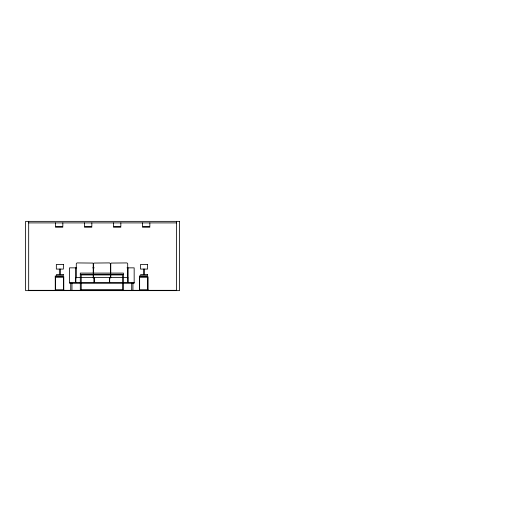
<?xml version="1.0" encoding="UTF-8"?>
<svg xmlns="http://www.w3.org/2000/svg" width="512" height="512" viewBox="0 0 512 512"><rect width="100%" height="100%" fill="white"/><g stroke="black" fill="none" stroke-linecap="round" stroke-linejoin="round"><path stroke-width="0.77" d="M28.678 222.899L176.467 222.899M55.443 227.213L62.835 227.213M84.448 227.213L91.84 227.213M113.453 227.213L120.845 227.213M142.458 227.213L149.85 227.213M76.691 267.853L69.504 267.853L69.504 283.251L134.163 283.251L134.163 267.853L126.982 267.853M92.653 267.853L94.253 267.853M80.307 274.317L123.411 274.317M55.264 276.672L63.763 276.672L63.763 290.33M139.443 276.672L147.942 276.672L147.942 290.33M55.264 277.222L63.584 277.197L63.584 289.805M139.443 277.222L147.763 277.197L147.77 290.33M69.504 282.63L134.163 282.63M81.229 289.715L122.541 289.715L122.541 290.33M55.45 289.805L63.763 289.805M139.629 289.805L147.942 289.805M28.678 290.33L176.467 290.33M176.467 221.363L176.467 290.637M149.85 222.899L149.85 226.566L142.458 226.566L142.458 222.899M144.538 269.082L144.538 274.618M143.533 269.082L143.533 274.618M139.629 277.197L139.629 290.33M139.443 275.744L139.443 290.33M132.934 283.251L132.934 290.637M131.699 283.251L131.699 290.637M128.006 267.853L128.006 282.63M127.853 282.63L127.853 277.402L109.69 277.402L109.69 282.63M127.699 277.914L127.699 263.731L127.002 262.925L111.155 263.066L110.765 263.731L110.765 273.184M123.411 290.33L123.411 273.088L80.307 273.088L80.307 290.33M122.49 290.33L122.49 274.938L81.229 274.938L81.229 290.33M120.845 222.899L120.845 226.566L113.453 226.566L113.453 222.899M110.765 274.758L110.765 277.914M110.458 273.184L110.458 263.731L109.536 262.899L93.914 263.066L93.523 263.731L93.523 273.184M110.458 274.758L110.458 277.914M109.376 282.63L109.376 277.402L94.291 277.402L94.291 282.63M93.984 282.63L93.984 277.402L75.821 277.402L75.821 282.63M93.523 274.758L93.523 277.914M93.216 273.184L93.216 263.731L92.826 263.066L76.979 262.925L76.282 263.731L76.282 277.914M93.216 274.758L93.216 277.914M91.84 222.899L91.84 226.566L84.448 226.566L84.448 222.899M75.667 267.853L75.667 282.63M71.968 283.251L71.968 290.637M70.739 283.251L70.739 290.637M62.835 222.899L62.835 226.566L55.443 226.566L55.443 222.899M60.358 269.082L60.358 274.618M59.354 269.082L59.354 274.618M55.45 277.197L55.45 290.33M55.264 275.744L55.264 290.33M28.678 221.363L28.678 290.637M179.552 221.363L25.6 221.363L25.6 290.637L179.552 290.637L179.552 221.363M63.373 264.448L56.339 264.448L56.339 269.082L63.373 269.082L63.373 264.448M147.552 264.448L140.518 264.448L140.518 269.082L147.552 269.082L147.552 264.448M63.322 274.618L56.39 274.618L56.39 275.744L63.322 275.744L63.322 274.618M147.501 274.618L140.57 274.618L140.57 275.744L147.501 275.744L147.501 274.618"/></g></svg>
